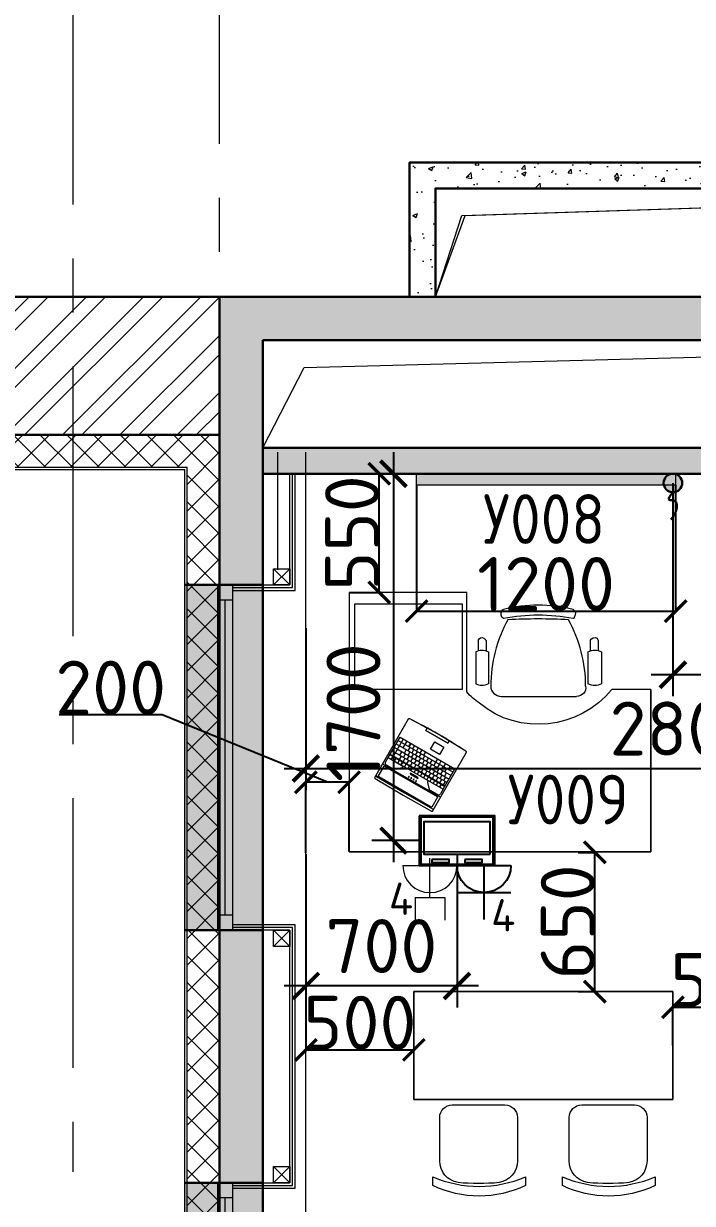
# Model space of a CAD drawing. Header units: millimetres. Extents: x -8417289 to 9420486, y 0 to 166066.
# Drawn here: x 63415 to 66513, y 78485 to 83952 of the extents above; entities that cross this region are included whole.
import ezdxf
from ezdxf.enums import TextEntityAlignment as Align

# ---------------------------------------------------------------- set-up
doc = ezdxf.new("R2010")
doc.units = ezdxf.units.MM
doc.header["$MEASUREMENT"] = 0
doc.header["$PDMODE"] = 3
doc.header["$PDSIZE"] = -4
doc.linetypes.add('CENTER', pattern=[2, 1.25, -0.25, 0.25, -0.25])
doc.layers.get('0').update_dxf_attribs({"color": 250, "lineweight": 9})
doc.layers.get('Defpoints').update_dxf_attribs({"color": 6})
for name, color, linetype, lineweight in [('_0', 250, 'Continuous', 9), ('АР_Навесной фасад', 147, 'Continuous', 5), ('АР_Окна БЛОК', 250, 'Continuous', 13), ('АР_Оси', 195, 'Continuous', 9), ('АР_Перегородки газоблок', 165, 'Continuous', 30), ('АР_Перегородки газоблок_Штрих', 165, 'Continuous', 5), ('АР_Подоконники', 163, 'Continuous', 9), ('АР_Сущ Несущая стена', 216, 'Continuous', 30), ('АР_тонкая линия', 250, 'Continuous', 0), ('АР_Утеплитель', 250, 'Continuous', 9), ('АР_Штриховка кирпич', 250, 'Continuous', 9), ('АР_Штриховка монолит', 250, 'Continuous', 9), ('ТХ_мебель передв', 250, 'Continuous', 13), ('ТХ_розетки СС', 3, 'Continuous', 0)]:
    doc.layers.add(name, color=color, linetype=linetype, lineweight=lineweight)
for name, color, linetype in [('ТХ_мебель передв_поз', 251, 'Continuous'), ('ТХ_обор_комп принт_поз', 30, 'Continuous'), ('ТХ_привязки_ЭО', 96, 'Continuous'), ('ТХ_размеры', 240, 'Continuous'), ('ТХ_розетки ЭО', 86, 'Continuous')]:
    doc.layers.add(name, color=color, linetype=linetype)
doc.styles.add('GOST 2.304', font='CS_Gost2304.shx')
doc.styles.add('gost_A', font='CS_Gost2304.shx', dxfattribs={"width": 0.71})
doc.styles.add('ISOCPEUR', font='isocpeur.TTF')
doc.styles.add('ISOCPEUR_1', font='isocpeur.TTF', dxfattribs={"width": 0.9, "height": 250})
doc.dimstyles.new('R_100', dxfattribs={"dimtxt": 270, "dimasz": 120, "dimexe": 100, "dimexo": 0, "dimgap": 60, "dimtad": 1, "dimdec": 0, "dimrnd": 50, "dimzin": 0, "dimdsep": 46, "dimtxsty": 'ISOCPEUR', "dimblk": 'ARCHTICK', "dimcen": 0, "dimdle": 100, "dimclrd": 256, "dimclre": 256, "dimclrt": 256, "dimadec": 0, "dimazin": 0, "dimtfac": 2, "dimtdec": 0, "dimtofl": 0, "dimtmove": 1, "dimatfit": 3, "dimfxl": 1, "dimtvp": 3, "dimtolj": 1, "dimtzin": 0, "dimarcsym": 0})
doc.dimstyles.new('Копия SPDS', dxfattribs={"dimtxt": 250, "dimasz": 100, "dimexe": 0.5, "dimexo": 0.625, "dimtad": 1, "dimdec": 0, "dimrnd": 10, "dimtxsty": 'ISOCPEUR', "dimblk": 'ARCHTICK', "dimcen": 2.5, "dimdle": 0.5, "dimclrd": 256, "dimclre": 256, "dimclrt": 256, "dimadec": 0, "dimazin": 2, "dimtfac": 0.75, "dimtdec": 0, "dimtmove": 1, "dimatfit": 3, "dimfxl": 1, "dimtolj": 1, "dimarcsym": 1})

# ---------------------------------------------------------------- blocks, each defined once
blk = doc.blocks.new('*U362')
at = {"true_color": 0xffffff}
h = blk.add_hatch(color=7, dxfattribs=at)
h.dxf.hatch_style = 1
h.paths.add_polyline_path([(-1600, 140), (0, 140), (0, -220), (-1600, -220)])
at = {"lineweight": 30}
for p, q in [((-1600, 140), (-1600, -220)), ((0, 140), (0, -220))]:
    blk.add_line(p, q, dxfattribs=at)
for p, q in [((-1600, 140), (0, 140)), ((-1600, 140), (-1600, 140)), ((-1600, 140), (-1600, 140)), ((0, 140), (0, 140)), ((0, 140), (0, 140)), ((-1600, 0), (0, 0)), ((-1530, 0), (-1530, -70)), ((-1530, -35), (-70, -35)), ((-70, 0), (-70, -70)), ((-1600, -70), (0, -70)), ((0, -220), (-1600, -220))]:
    blk.add_line(p, q)
blk = doc.blocks.new('A$Ce02d65bd')
at = {"ltscale": 100}
for points in [[(0, 0), (0, 75), (75, 75), (75, 0), (0, 0)], [(0, 0), (75, 75)], [(0, 75), (75, 0)]]:
    blk.add_lwpolyline(points, dxfattribs=at)
blk = doc.blocks.new('laptop')
at = {"color": 0}
for p, q in [((-150.3, 324.5), (-155, 323.2)), ((-150.3, 324.5), (-155, 323.2)), ((-155, 323.2), (-155, 9.7)), ((-155, 323.2), (-155, 9.7)), ((-150.3, 312.7), (-155, 311.4)), ((0, 325.7), (-150.3, 324.5)), ((0, 325.7), (-150.3, 324.5)), ((0, 313.9), (-150.3, 312.7)), ((-143, 308.8), (-140, 309.5)), ((-143, 253.6), (-143, 308.8)), ((-140, 309.5), (140, 309.5)), ((150.3, 324.5), (0, 325.7)), ((150.3, 324.5), (0, 325.7)), ((150.3, 312.7), (0, 313.9)), ((140, 309.5), (143, 308.8)), ((143, 308.8), (143, 253.6)), ((155, 323.2), (150.3, 324.5)), ((155, 323.2), (150.3, 324.5)), ((155, 311.4), (150.3, 312.7)), ((155, 9.7), (155, 323.2)), ((155, 9.7), (155, 323.2)), ((155, 248), (-155, 248)), ((-147, 210), (-147, 234)), ((-140, 252.9), (-143, 253.6)), ((140, 252.9), (-140, 252.9)), ((-137, 244), (-95.6, 244)), ((-68, 218.5), (-92, 242.5)), ((-18.5, 241.8), (-20.5, 241.8)), ((-20.5, 241.8), (-20.5, 236.8)), ((-20.5, 236.8), (-18.5, 236.8)), ((-20.5, 226), (-20.5, 220.4)), ((20.5, 226), (-20.5, 226)), ((-20.5, 220.4), (20.5, 220.4)), ((-18.5, 236.8), (-18.5, 241.8)), ((-5.5, 241.8), (-7.5, 241.8)), ((-7.5, 241.8), (-7.5, 236.8)), ((-7.5, 236.8), (-5.5, 236.8)), ((-5.5, 236.8), (-5.5, 241.8)), ((7.5, 241.8), (5.5, 241.8)), ((5.5, 241.8), (5.5, 236.8)), ((5.5, 236.8), (7.5, 236.8)), ((7.5, 236.8), (7.5, 241.8)), ((20.5, 241.8), (18.5, 241.8)), ((18.5, 241.8), (18.5, 236.8)), ((18.5, 236.8), (20.5, 236.8)), ((20.5, 236.8), (20.5, 241.8)), ((20.5, 220.4), (20.5, 226)), ((68, 218.5), (92, 242.5)), ((95.6, 244), (137, 244)), ((143, 253.6), (140, 252.9)), ((147, 234), (147, 210)), ((-147, 210), (-147, 100)), ((147, 210), (-147, 210)), ((-147, 210), (-71.6, 210)), ((-130, 194.2), (-147, 194.2)), ((147, 191.7), (-147, 191.7)), ((147, 173.3), (-147, 173.3)), ((-138, 191.7), (-138, 173.3)), ((-130, 210), (-130, 194.2)), ((-129, 173.3), (-129, 155)), ((-127.5, 210), (-127.5, 194.2)), ((76.5, 194.2), (-127.5, 194.2)), ((-118.5, 191.7), (-118.5, 173.3)), ((-110.5, 210), (-110.5, 194.2)), ((-109.5, 173.3), (-109.5, 155)), ((-99, 191.7), (-99, 173.3)), ((-93.5, 210), (-93.5, 194.2)), ((-90, 173.3), (-90, 155)), ((-79.5, 191.7), (-79.5, 173.3)), ((-76.5, 210), (-76.5, 194.2)), ((-70.5, 173.3), (-70.5, 155)), ((-60, 191.7), (-60, 173.3)), ((-59.5, 210), (-59.5, 194.2)), ((-51, 173.3), (-51, 155)), ((-42.5, 210), (-42.5, 194.2)), ((-40.5, 191.7), (-40.5, 173.3)), ((-31.5, 173.3), (-31.5, 155)), ((-25.5, 210), (-25.5, 194.2)), ((-21, 191.7), (-21, 173.3)), ((-12, 173.3), (-12, 155)), ((-8.5, 210), (-8.5, 194.2)), ((-1.5, 191.7), (-1.5, 173.3)), ((7.5, 173.3), (7.5, 155)), ((8.5, 210), (8.5, 194.2)), ((18, 191.7), (18, 173.3)), ((25.5, 210), (25.5, 194.2)), ((27, 173.3), (27, 155)), ((37.5, 191.7), (37.5, 173.3)), ((42.5, 210), (42.5, 194.2)), ((46.5, 173.3), (46.5, 155)), ((57, 191.7), (57, 173.3)), ((59.5, 210), (59.5, 194.2)), ((66, 173.3), (66, 155)), ((68.8, 210), (68.8, 211.3)), ((68.8, 210), (68.8, 211.3)), ((147, 210), (68.8, 210)), ((76.5, 210), (76.5, 194.2)), ((76.5, 191.7), (76.5, 173.3)), ((79, 210), (79, 194.2)), ((147, 194.2), (79, 194.2)), ((85.5, 173.3), (85.5, 155)), ((96, 210), (96, 194.2)), ((96, 191.7), (96, 173.3)), ((105, 173.3), (105, 155)), ((113, 210), (113, 194.2)), ((129, 191.7), (129, 100)), ((130, 210), (130, 194.2)), ((147, 210), (147, 100)), ((147, 155), (-147, 155)), ((147, 136.7), (-147, 136.7)), ((147, 118.3), (-147, 118.3)), ((-122.7, 118.3), (-122.7, 100)), ((-122.5, 155), (-122.5, 136.7)), ((-113.5, 136.7), (-113.5, 118.3)), ((-103, 155), (-103, 136.7)), ((-98.3, 118.3), (-98.3, 100)), ((-94, 136.7), (-94, 118.3)), ((-83.5, 155), (-83.5, 136.7)), ((-74.5, 136.7), (-74.5, 118.3)), ((-74, 118.3), (-74, 100)), ((-64, 155), (-64, 136.7)), ((-55, 136.7), (-55, 118.3)), ((-54.5, 118.3), (-54.5, 100)), ((-44.5, 155), (-44.5, 136.7)), ((-35.5, 136.7), (-35.5, 118.3)), ((-25, 155), (-25, 136.7)), ((-16, 136.7), (-16, 118.3)), ((-5.5, 155), (-5.5, 136.7)), ((3.5, 136.7), (3.5, 118.3)), ((9.5, 118.3), (9.5, 100)), ((14, 155), (14, 136.7)), ((23, 136.7), (23, 118.3)), ((29, 118.3), (29, 100)), ((33.5, 155), (33.5, 136.7)), ((42.5, 136.7), (42.5, 118.3)), ((48.5, 118.3), (48.5, 100)), ((53, 155), (53, 136.7)), ((62, 136.7), (62, 118.3)), ((68, 118.3), (68, 100)), ((72.5, 155), (72.5, 136.7)), ((81.5, 136.7), (81.5, 118.3)), ((87.5, 118.3), (87.5, 100)), ((90, 118.3), (90, 100)), ((92, 155), (92, 136.7)), ((109.5, 136.7), (109.5, 100)), ((147, 100), (-147, 100)), ((-155, 9.7), (-154.5, 7.6)), ((-154.5, 7.6), (-152.4, 5.3)), ((-152.4, 5.3), (-150.3, 4.7)), ((-150.3, 4.7), (0, 0)), ((-59, 14), (-59, 0.7)), ((59, 14), (-59, 14)), ((-59, 0.7), (-59, 14)), ((-59, 14), (59, 14)), ((0, 0), (150.3, 4.7)), ((59, 0.7), (59, 14)), ((59, 14), (59, 0.7)), ((150.3, 4.7), (153.2, 5.9)), ((153.2, 5.9), (154.7, 7.9)), ((154.7, 7.9), (155, 9.7))]:
    blk.add_line(p, q, dxfattribs=at)
blk.add_lwpolyline([(-51.9, 78.7), (-4, 78.7), (-4, 39.2), (-51.9, 39.2)], close=True, dxfattribs=at)
for centre, radius, start, end in [((-137, 234), 10, 90, 180), ((-95.6, 239), 5, 45, 90), ((95.6, 239), 5, 90, 135), ((137, 234), 10, 0, 90), ((-71.6, 215), 5, 270, 45), ((71.6, 215), 5, 135, 236.1175), ((-150, 9.7), 5, 180, 266.4167), ((0, 2405), 2405, 266.4167, 273.5833), ((150, 9.7), 5, 273.5833, 0)]:
    blk.add_arc(centre, radius, start, end, dxfattribs=at)
blk = doc.blocks.new('мваи')
for points in [[(95699, 222916.5), (95153.7, 222916.5), (95153.7, 221714.7), (96551.3, 221714.7), (96551.3, 222466.5), (96371.3, 222466.5)], [(95699, 222455.9), (95699, 222916.5)], [(95751.9, 222694.1), (95751.9, 222646.5)], [(95789, 222694.1), (95789, 222646.5)], [(96270.7, 222694.1), (96270.7, 222646.5)], [(96307.8, 222694.1), (96307.8, 222646.5)], [(95741.3, 222641.2), (95741.3, 222493)], [(95799.6, 222641.2), (95799.6, 222493)], [(96260.1, 222641.2), (96260.1, 222493)], [(96323.7, 222641.2), (96323.7, 222493)], [(96551.3, 222466.5), (96551.3, 221714.7), (95153.7, 221714.7)]]:
    blk.add_lwpolyline(points)
blk.add_lwpolyline([(95180.2, 222863.6), (95677.8, 222863.6), (95677.8, 222466.5), (95180.2, 222466.5)], close=True)
blk.add_lwpolyline([(96249.5, 222482.4, 0.127479), (96170.1, 222789.4, 0.028308), (95889.5, 222789.4, 0.127479), (95810.1, 222482.4, 0.416667), (95857.8, 222434.7), (96207.2, 222434.7)], format="xyb")
for centre, radius, start, end in [((96029.8, 222190.4), 666.6, 75.9812, 104.0188), ((96029.8, 221981.9), 828.7, 78.7648, 101.2352)]:
    blk.add_arc(centre, radius, start, end)
for points in [[(95868.4, 222794.7), (95857.8, 222800), (95852.5, 222821.2), (95863.1, 222831.8)], [(95863.1, 222831.8), (95863.1, 222837.1), (95868.4, 222837.1), (95868.4, 222837.1)], [(96191.3, 222837.1), (96201.9, 222831.8), (96207.2, 222815.9), (96196.6, 222800)], [(96196.6, 222800), (96196.6, 222800), (96196.6, 222794.7), (96191.3, 222794.7)], [(95751.9, 222694.1), (95757.2, 222704.7), (95767.8, 222710), (95778.4, 222704.7)], [(95778.4, 222704.7), (95783.7, 222699.4), (95783.7, 222699.4), (95789, 222694.1)], [(96270.7, 222694.1), (96276, 222704.7), (96291.9, 222710), (96302.5, 222704.7)], [(96302.5, 222704.7), (96302.5, 222699.4), (96307.8, 222699.4), (96307.8, 222694.1)], [(95741.3, 222641.2), (95757.2, 222651.8), (95778.4, 222651.8), (95799.6, 222641.2)], [(96260.1, 222641.2), (96281.3, 222651.8), (96302.5, 222651.8), (96323.7, 222641.2)], [(95757.2, 222403), (95736, 222418.9), (95714.8, 222434.7), (95699, 222455.9)], [(95799.6, 222493), (95778.4, 222482.4), (95757.2, 222482.4), (95741.3, 222493)], [(96371.3, 222466.5), (96217.8, 222281.2), (95942.5, 222249.4), (95757.2, 222403)], [(96249.5, 222482.4), (96254.8, 222455.9), (96233.7, 222434.7), (96207.2, 222434.7)], [(96323.7, 222493), (96302.5, 222482.4), (96281.3, 222482.4), (96260.1, 222493)]]:
    blk.add_open_spline(points, degree=3)
at = {"rotation": 150}
blk.add_blockref('laptop', (95567, 222259.4), dxfattribs=at)
blk = doc.blocks.new('_ArchTick')
at = {"color": 0, "linetype": 'ByBlock', "const_width": 0.15}
blk.add_lwpolyline([(-0.5, -0.5), (0.5, 0.5)], dxfattribs=at)
blk = doc.blocks.new('*D2349')
at = {"layer": 'Defpoints', "color": 0, "lineweight": 13, "transparency": 16777216}
for p in [(64722.5, 79580.7), (65222.5, 79196.5), (65222.5, 79196.5, 0)]:
    blk.add_point(p, dxfattribs=at)
at = {"layer": 'ТХ_размеры', "lineweight": -2, "transparency": 16777216}
for p, q in [((64722.5, 79580.1, 0), (64722.5, 79196, 0)), ((64722, 79196.5, 0), (65223, 79196.5, 0)), ((65222.5, 79197.1, 0), (65222.5, 79197, 0))]:
    blk.add_line(p, q, dxfattribs=at)
at = {"layer": 'ТХ_размеры', "lineweight": -2, "transparency": 16777216, "xscale": 100, "yscale": 100, "zscale": 100, "rotation": 180}
blk.add_blockref('_ArchTick', (64722.5, 79196.5, 0), dxfattribs=at)
at = {"layer": 'ТХ_размеры', "lineweight": -2, "transparency": 16777216, "xscale": 100, "yscale": 100, "zscale": 100}
blk.add_blockref('_ArchTick', (65222.5, 79196.5, 0), dxfattribs=at)
at = {"layer": 'ТХ_размеры', "transparency": 16777216, "insert": (64972.5, 79322.1, 0), "char_height": 250, "attachment_point": 5, "style": 'ISOCPEUR'}
blk.add_mtext('\\A1;500', dxfattribs=at)
blk = doc.blocks.new('*D2581')
at = {"layer": 'Defpoints', "color": 0, "lineweight": 13, "transparency": 16777216}
for p in [(66922.5, 79394.3), (66422.5, 79216.3), (66922.5, 79216.3)]:
    blk.add_point(p, dxfattribs=at)
at = {"layer": 'ТХ_размеры', "lineweight": -2, "transparency": 16777216}
for p, q in [((66422, 79394.3), (66923, 79394.3)), ((66422.5, 79216.9), (66422.5, 79394.8)), ((66922.5, 79216.9), (66922.5, 79394.8))]:
    blk.add_line(p, q, dxfattribs=at)
at = {"layer": 'ТХ_размеры', "lineweight": -2, "transparency": 16777216, "xscale": 100, "yscale": 100, "zscale": 100, "rotation": 180}
blk.add_blockref('_ArchTick', (66422.5, 79394.3), dxfattribs=at)
at = {"layer": 'ТХ_размеры', "lineweight": -2, "transparency": 16777216, "xscale": 100, "yscale": 100, "zscale": 100}
blk.add_blockref('_ArchTick', (66922.5, 79394.3), dxfattribs=at)
at = {"layer": 'ТХ_размеры', "transparency": 16777216, "insert": (66672.5, 79519.9), "char_height": 250, "attachment_point": 5, "style": 'ISOCPEUR'}
blk.add_mtext('\\A1;500', dxfattribs=at)
blk = doc.blocks.new('*D2582')
at = {"layer": 'Defpoints', "color": 0, "lineweight": 13, "transparency": 16777216}
for p in [(64722.5, 80436.3, 0), (64722.5, 80109.5), (64922.5, 80114.5)]:
    blk.add_point(p, dxfattribs=at)
at = {"layer": 'ТХ_размеры', "lineweight": -2, "transparency": 16777216}
for p, q in [((64056.6, 80749.3, 0), (63580.4, 80749.3, 0)), ((64822.5, 80436.3, 0), (64056.6, 80749.3, 0)), ((64923, 80436.3, 0), (64722, 80436.3, 0)), ((64722.5, 80110.2, 0), (64722.5, 80436.8, 0)), ((64922.5, 80115.2, 0), (64922.5, 80436.8, 0))]:
    blk.add_line(p, q, dxfattribs=at)
at = {"layer": 'ТХ_размеры', "lineweight": -2, "transparency": 16777216, "xscale": 100, "yscale": 100, "zscale": 100, "rotation": 180}
blk.add_blockref('_ArchTick', (64722.5, 80436.3, 0), dxfattribs=at)
at = {"layer": 'ТХ_размеры', "lineweight": -2, "transparency": 16777216, "xscale": 100, "yscale": 100, "zscale": 100}
blk.add_blockref('_ArchTick', (64922.5, 80436.3, 0), dxfattribs=at)
at = {"layer": 'ТХ_размеры', "transparency": 16777216, "insert": (63818.5, 80874.9, 0), "char_height": 250, "attachment_point": 5, "style": 'ISOCPEUR'}
blk.add_mtext('\\A1;200', dxfattribs=at)
blk = doc.blocks.new('*D2583')
at = {"layer": 'Defpoints', "color": 0, "lineweight": 13, "transparency": 16777216}
for p in [(64622.5, 81866.1), (65062.4, 81866.1, 0), (64922.5, 81316.3)]:
    blk.add_point(p, dxfattribs=at)
at = {"layer": 'ТХ_размеры', "lineweight": -2, "transparency": 16777216}
for p, q in [((64623.1, 81866.1, 0), (65062.9, 81866.1, 0)), ((65062.4, 81315.8, 0), (65062.4, 81866.6, 0)), ((64923.1, 81316.3, 0), (65062.9, 81316.3, 0))]:
    blk.add_line(p, q, dxfattribs=at)
at = {"layer": 'ТХ_размеры', "lineweight": -2, "transparency": 16777216, "xscale": 100, "yscale": 100, "zscale": 100}
for p, rotation in [((65062.4, 81866.1, 0), 90), ((65062.4, 81316.3, 0), 270)]:
    blk.add_blockref('_ArchTick', p, dxfattribs=dict(at, rotation=rotation))
at = {"layer": 'ТХ_размеры', "transparency": 16777216, "insert": (64936.7, 81591.2, 0), "char_height": 250, "attachment_point": 5, "rotation": 90, "style": 'ISOCPEUR'}
blk.add_mtext('\\A1;550', dxfattribs=at)
blk = doc.blocks.new('*D2584')
at = {"layer": 'Defpoints', "color": 0, "lineweight": 13, "transparency": 16777216}
for p in [(65982.3, 80111.5), (66061, 80111.5), (65982.3, 79466.3)]:
    blk.add_point(p, dxfattribs=at)
at = {"layer": 'ТХ_размеры', "lineweight": -2, "transparency": 16777216}
for p, q in [((65982.9, 80111.5), (66061.5, 80111.5)), ((66061, 79465.8), (66061, 80112)), ((65982.9, 79466.3), (66061.5, 79466.3))]:
    blk.add_line(p, q, dxfattribs=at)
at = {"layer": 'ТХ_размеры', "lineweight": -2, "transparency": 16777216, "xscale": 100, "yscale": 100, "zscale": 100}
for p, rotation in [((66061, 80111.5), 90), ((66061, 79466.3), 270)]:
    blk.add_blockref('_ArchTick', p, dxfattribs=dict(at, rotation=rotation))
at = {"layer": 'ТХ_размеры', "transparency": 16777216, "insert": (65935.4, 79788.9), "char_height": 250, "attachment_point": 5, "rotation": 90, "style": 'ISOCPEUR'}
blk.add_mtext('\\A1;650', dxfattribs=at)
blk = doc.blocks.new('*D2585')
at = {"layer": 'Defpoints', "color": 0, "lineweight": 13, "ltscale": 0.1, "transparency": 16777216}
for p in [(65235.1, 81813.1, 0), (66435.1, 81813.1, 0), (66435.1, 81229.5)]:
    blk.add_point(p, dxfattribs=at)
at = {"layer": 'ТХ_размеры', "lineweight": -2, "ltscale": 0.1, "transparency": 16777216}
for p, q in [((65235.1, 81812.5), (65235.1, 81229)), ((66435.1, 81812.5), (66435.1, 81229)), ((65234.6, 81229.5), (66435.6, 81229.5))]:
    blk.add_line(p, q, dxfattribs=at)
at = {"layer": 'ТХ_размеры', "lineweight": -2, "ltscale": 0.1, "transparency": 16777216, "xscale": 100, "yscale": 100, "zscale": 100, "rotation": 180}
blk.add_blockref('_ArchTick', (65235.1, 81229.5), dxfattribs=at)
at = {"layer": 'ТХ_размеры', "lineweight": -2, "ltscale": 0.1, "transparency": 16777216, "xscale": 100, "yscale": 100, "zscale": 100}
blk.add_blockref('_ArchTick', (66435.1, 81229.5), dxfattribs=at)
at = {"layer": 'ТХ_размеры', "ltscale": 0.1, "transparency": 16777216, "insert": (65835.1, 81355.1), "char_height": 250, "attachment_point": 5, "style": 'ISOCPEUR'}
blk.add_mtext('\\A1;1200', dxfattribs=at)
blk = doc.blocks.new('У018')
at = {"layer": 'ТХ_мебель передв', "ltscale": 100, "const_width": 2}
blk.add_lwpolyline([(94750.1, 82280.2), (95250.1, 82280.2), (95250.1, 81080.2), (94750.1, 81080.2)], close=True, dxfattribs=at)
blk = doc.blocks.new('Стул парты')
for points in [[(-95.3, -360, -0.36493), (-180, -259.4), (-180, -58.2, -0.414078), (-121.8, 0), (121.8, 0, -0.414078), (180, -58.2), (180, -259.4, -0.36493), (95.3, -360, -0.041656)], [(-211.8, -333.5, 0.203875), (217.1, -333.5), (217.1, -373.5, -0.227009), (-211.8, -373.5)]]:
    blk.add_lwpolyline(points, format="xyb", close=True)
blk = doc.blocks.new('*D3088')
at = {"layer": 'Defpoints', "color": 0, "lineweight": 13, "ltscale": 100, "transparency": 16777216}
for p in [(67522.5, 81866.1), (64722.5, 81150), (67522.5, 80500.4)]:
    blk.add_point(p, dxfattribs=at)
at = {"layer": 'ТХ_привязки_ЭО', "lineweight": -2, "ltscale": 100, "transparency": 16777216}
for p, q in [((67522.5, 81866.1), (67522.5, 80400.4)), ((64722.5, 81150), (64722.5, 80400.4)), ((64622.5, 80500.4), (67622.5, 80500.4))]:
    blk.add_line(p, q, dxfattribs=at)
at = {"layer": 'ТХ_привязки_ЭО', "lineweight": -2, "ltscale": 100, "transparency": 16777216, "xscale": 120, "yscale": 120, "zscale": 120, "rotation": 180}
blk.add_blockref('_ArchTick', (64722.5, 80500.4), dxfattribs=at)
at = {"layer": 'ТХ_привязки_ЭО', "lineweight": -2, "ltscale": 100, "transparency": 16777216, "xscale": 120, "yscale": 120, "zscale": 120}
blk.add_blockref('_ArchTick', (67522.5, 80500.4), dxfattribs=at)
at = {"layer": 'ТХ_привязки_ЭО', "ltscale": 100, "transparency": 16777216, "insert": (66480.1, 80685.4), "char_height": 250, "attachment_point": 5, "style": 'ISOCPEUR'}
blk.add_mtext('\\A1;2800', dxfattribs=at)
blk = doc.blocks.new('*D3090')
at = {"layer": 'Defpoints', "color": 0, "lineweight": 13, "ltscale": 100, "transparency": 16777216}
for p in [(66422.5, 81823), (67522.5, 81090.2), (66422.5, 80934.9)]:
    blk.add_point(p, dxfattribs=at)
at = {"layer": 'ТХ_привязки_ЭО', "lineweight": -2, "ltscale": 100, "transparency": 16777216}
for p, q in [((66422.5, 81823), (66422.5, 80834.9)), ((67522.5, 81090.2), (67522.5, 80834.9)), ((67622.5, 80934.9), (66322.5, 80934.9))]:
    blk.add_line(p, q, dxfattribs=at)
at = {"layer": 'ТХ_привязки_ЭО', "lineweight": -2, "ltscale": 100, "transparency": 16777216, "xscale": 120, "yscale": 120, "zscale": 120, "rotation": 180}
blk.add_blockref('_ArchTick', (66422.5, 80934.9), dxfattribs=at)
at = {"layer": 'ТХ_привязки_ЭО', "lineweight": -2, "ltscale": 100, "transparency": 16777216, "xscale": 120, "yscale": 120, "zscale": 120}
blk.add_blockref('_ArchTick', (67522.5, 80934.9), dxfattribs=at)
at = {"layer": 'ТХ_привязки_ЭО', "ltscale": 100, "transparency": 16777216, "insert": (66972.5, 81119.9), "char_height": 250, "attachment_point": 5, "style": 'ISOCPEUR'}
blk.add_mtext('\\A1;1100', dxfattribs=at)
blk = doc.blocks.new('*U3110')
at = {"color": 0, "linetype": 'ByBlock', "lineweight": -2}
for p, q in [((0, 2.5), (0, -2.5)), ((2.5, 2.5), (2.5, -2.5)), ((0, 0), (2.5, 0)), ((2.5, 0), (5, 0))]:
    blk.add_line(p, q, dxfattribs=at)
blk.add_arc((0, 0), 2.5, 270, 90, dxfattribs=at)
at = {"style": 'GOST 2.304', "width": 0.8, "flags": 1}
blk.add_attdef('MARKA', (-9.86, 4.54), '', height=2.5, dxfattribs=at)
at = {"ltscale": 50, "style": 'gost_A', "width": 0.71}
blk.add_attdef('№GRUP', text='', height=2.5, dxfattribs=at).set_placement((5.14, 6.05), align=Align.MIDDLE_CENTER)
blk = doc.blocks.new('RG45 блок на 2 шт')
at = {"color": 0, "linetype": 'ByBlock', "lineweight": -2, "ltscale": 100}
for p, q in [((-22.3, 120.5), (-22.3, -120.5)), ((-163.9, 66.1), (-265.9, 66.1)), ((-163.9, 66.1), (-163.9, -66.1)), ((-163.9, 0), (10.4, 0)), ((-163.9, -66.1), (-265.9, -66.1))]:
    blk.add_line(p, q, dxfattribs=at)
blk.add_arc((-22.3, 0), 120.5, 90, 270, dxfattribs=at)
blk = doc.blocks.new('Лючок ДКС 8 роз')
at = {"ltscale": 40}
for points in [[(-115.5, 175), (115.5, 175), (115.5, -175), (-115.5, -175)], [(-109, 167.5), (109, 167.5), (109, -167.5), (-109, -167.5)], [(62.5, -153.4), (-86.3, -153.4), (-86.3, 153.4), (62.5, 153.4)], [(87.9, 116.5), (100.7, 116.5), (100.7, 36.9), (87.9, 36.9)], [(87.9, -36.9), (100.7, -36.9), (100.7, -116.5), (87.9, -116.5)]]:
    blk.add_lwpolyline(points, close=True, dxfattribs=at)
blk = doc.blocks.new('*D3093')
at = {"layer": 'Defpoints', "color": 0, "lineweight": 13, "ltscale": 100, "transparency": 16777216}
for p in [(64722.5, 80103.6), (65422.5, 80103.6), (64722.5, 79492.5)]:
    blk.add_point(p, dxfattribs=at)
at = {"layer": 'ТХ_привязки_ЭО', "lineweight": -2, "ltscale": 100, "transparency": 16777216}
for p, q in [((64722.5, 80103.6), (64722.5, 79392.5)), ((65422.5, 80103.6), (65422.5, 79392.5)), ((65522.5, 79492.5), (64622.5, 79492.5))]:
    blk.add_line(p, q, dxfattribs=at)
at = {"layer": 'ТХ_привязки_ЭО', "lineweight": -2, "ltscale": 100, "transparency": 16777216, "xscale": 120, "yscale": 120, "zscale": 120, "rotation": 180}
blk.add_blockref('_ArchTick', (64722.5, 79492.5), dxfattribs=at)
at = {"layer": 'ТХ_привязки_ЭО', "lineweight": -2, "ltscale": 100, "transparency": 16777216, "xscale": 120, "yscale": 120, "zscale": 120}
blk.add_blockref('_ArchTick', (65422.5, 79492.5), dxfattribs=at)
at = {"layer": 'ТХ_привязки_ЭО', "ltscale": 100, "transparency": 16777216, "insert": (65072.5, 79677.5), "char_height": 250, "attachment_point": 5, "style": 'ISOCPEUR'}
blk.add_mtext('\\A1;700', dxfattribs=at)
blk = doc.blocks.new('*D3092')
at = {"layer": 'Defpoints', "color": 0, "lineweight": 13, "ltscale": 100, "transparency": 16777216}
for p in [(64797.7, 81866.1), (65127.8, 80166.1), (65247.5, 80166.1)]:
    blk.add_point(p, dxfattribs=at)
at = {"layer": 'ТХ_привязки_ЭО', "lineweight": -2, "ltscale": 100, "transparency": 16777216}
for p, q in [((65127.8, 81966.1), (65127.8, 80066.1)), ((64797.7, 81866.1), (65227.8, 81866.1)), ((65247.5, 80166.1), (65027.8, 80166.1))]:
    blk.add_line(p, q, dxfattribs=at)
at = {"layer": 'ТХ_привязки_ЭО', "lineweight": -2, "ltscale": 100, "transparency": 16777216, "xscale": 120, "yscale": 120, "zscale": 120}
for p, rotation in [((65127.8, 81866.1), 90), ((65127.8, 80166.1), 270)]:
    blk.add_blockref('_ArchTick', p, dxfattribs=dict(at, rotation=rotation))
at = {"layer": 'ТХ_привязки_ЭО', "ltscale": 100, "transparency": 16777216, "insert": (64942.8, 80759.1), "char_height": 250, "attachment_point": 5, "rotation": 90, "style": 'ISOCPEUR'}
blk.add_mtext('\\A1;1700', dxfattribs=at)
blk = doc.blocks.new('A$Cac6d02b9')
at = {"lineweight": 30}
h = blk.add_hatch(color=256, dxfattribs=at)
edge = h.paths.add_edge_path()
edge.add_arc((43.1, 43.1), 43.1, 0, 360)
blk.add_circle((43.1, 43.1), 43.1, dxfattribs=at)
blk.add_spline([(33.3, 212.6), (58.3, 170.6), (49.2, 125.1), (25.4, 120.5), (43.1, 86.2)], degree=3, dxfattribs=at)

msp = doc.modelspace()

# ---------------------------------------------------------------- hatches: boundary and pattern name
at = {"layer": 'АР_Перегородки газоблок_Штрих', "ltscale": 100}
h = msp.add_hatch(dxfattribs=at)
h.set_pattern_fill('AR-CONC', color=256, scale=30)
h.set_pattern_definition([(50, (0, 0), (215.17805, -18.82564), [22.5, -247.5]), (355, (0, 0), (-41.6254, 225.65764), [18, -198]), (100.45144, (17.93, -1.57), (173.55265, 206.832), [19.12206, -210.34263]), (46.1842, (0, 60), (320.1724, -49.6558), [33.75, -371.25]), (96.63564, (26.68, 55.86), (280.3986, 292.2356), [28.6831, -315.5141]), (351.18416, (0, 60), (280.3986, 292.2356), [27, -297]), (21, (30, 45), (179.07212, -120.78567), [22.5, -247.5]), (326, (30, 45), (72.9946, 217.545), [18, -198]), (71.45144, (44.92, 34.93), (252.0667, 96.75935), [19.12206, -210.34263]), (37.5, (0, 0), (3.647957, 99.868156), [0, -195.6, 0, -201, 0, -198.75]), (7.5, (0, 0), (78.92086, 118.32351), [0, -114.6, 0, -191.1, 0, -75.75]), (327.5, (-66.9, 0), (160.14673, -6.76646), [0, -75, 0, -234, 0, -310.5]), (317.5, (-96.9, 0), (174.95585, 30.0315), [0, -97.5, 0, -155.4, 0, -220.5])])
h.paths.add_polyline_path([(65322.5, 83187.6), (66307.5, 83187.5), (69322.3, 83188.1), (69322.3, 83308.1), (66427.5, 83307.6), (65202.5, 83307), (65202.5, 82685.7), (65322.4, 82686.2)])
h = msp.add_hatch(dxfattribs=at)
h.set_pattern_fill('AR-CONC', color=256, scale=30)
h.set_pattern_definition([(50, (0, -100), (215.17805, -18.82564), [22.5, -247.5]), (355, (0, -100), (-41.6254, 225.65764), [18, -198]), (100.45144, (17.93, -101.57), (173.55265, 206.832), [19.12206, -210.34263]), (46.1842, (0, -40), (320.1724, -49.6558), [33.75, -371.25]), (96.63564, (26.68, -44.14), (280.3986, 292.2356), [28.6831, -315.5141]), (351.18416, (0, -40), (280.3986, 292.2356), [27, -297]), (21, (30, -55), (179.07212, -120.78567), [22.5, -247.5]), (326, (30, -55), (72.9946, 217.545), [18, -198]), (71.45144, (44.92, -65.07), (252.0667, 96.75935), [19.12206, -210.34263]), (37.5, (0, -100), (3.647957, 99.868156), [0, -195.6, 0, -201, 0, -198.75]), (7.5, (0, -100), (78.92086, 118.32351), [0, -114.6, 0, -191.1, 0, -75.75]), (327.5, (-66.9, -100), (160.14673, -6.76646), [0, -75, 0, -234, 0, -310.5]), (317.5, (-96.9, -100), (174.95585, 30.0315), [0, -97.5, 0, -155.4, 0, -220.5])])
h.paths.add_polyline_path([(70897.8, 81986.1), (64522.4, 81986.1), (64522.4, 81866.1), (70897.4, 81866.9), (70897.1, 81866.1)])
at = {"layer": 'АР_Утеплитель', "ltscale": 100}
h = msp.add_hatch(dxfattribs=at)
h.set_pattern_fill('ANSI37', color=256, scale=700)
h.set_pattern_definition([(45, (-887024.17, 104359.21), (-61.871843, 61.871843), []), (135, (-887024.17, 104359.21), (-61.871843, -61.871843), [])])
h.paths.add_polyline_path([(57972.4, 64815.7), (64322.5, 64815.7), (64322.5, 82045.7), (57322.3, 82045.7), (57322.3, 83765.7), (57172.3, 83765.7), (57172.3, 81895.7), (64172.5, 81895.7), (64172.5, 64965.7), (57822.4, 64965.7), (57822.5, 54955.7), (71222.5, 54955.7), (71222.5, 61305.7), (79342.5, 61305.7), (79342.5, 66495.7), (87609.8, 66495.7), (87609.8, 66245.7), (87759.8, 66245.7), (87759.8, 66645.7), (79192.5, 66645.7), (79192.5, 61455.7), (71072.5, 61455.7), (71072.5, 55105.7), (57972.5, 55105.7)])
at = {"layer": 'АР_Штриховка кирпич', "ltscale": 100}
h = msp.add_hatch(dxfattribs=at)
h.set_pattern_fill('ANSI32', color=256, scale=500)
h.set_pattern_definition([(45, (-893604.2, 164822.8), (-132.58252, 132.58252), []), (45, (-893515.82, 164822.8), (-132.58252, 132.58252), [])])
h.paths.add_polyline_path([(57962.2, 83700.7), (57322.3, 83700.7), (57322.3, 82045.7), (64322.5, 82045.7), (64322.5, 82685.7), (57962.3, 82685.7)])
at = {"layer": 'АР_Штриховка монолит', "ltscale": 100}
h = msp.add_hatch(dxfattribs=at)
h.set_pattern_fill('ANSI35', color=256, scale=500)
h.paths.add_polyline_path([(64522.5, 82485.7), (70897.5, 82485.7), (70897.5, 74860.7), (71097.5, 74860.7), (71097.5, 82485.7), (74937.5, 82485.7), (74937.5, 82685.7), (64322.5, 82685.7), (64322.5, 82485.7), (64522.5, 82485.7)])
h = msp.add_hatch(dxfattribs=at)
h.set_pattern_fill('ANSI35', color=256, scale=500)
h.paths.add_polyline_path([(64522.4, 82485.7), (64322.4, 82485.7), (64322.4, 64815.7), (57972.5, 64815.7), (57972.5, 64615.7), (58172.5, 64615.7), (64322.5, 64615.7), (64322.5, 63461.7), (64622.5, 63461.7), (64622.5, 64815.7), (64522.5, 64815.7)])
at = {"layer": 'ТХ_мебель передв', "transparency": 33554508}
h = msp.add_hatch(color=256, dxfattribs=at)
h.dxf.hatch_style = 1
h.paths.add_polyline_path([(65235.1, 81866.1), (65235.1, 81813.1), (66435.1, 81813.1), (66435.1, 81866.1)])

# ---------------------------------------------------------------- linework, layer by layer
for points in [[(64382.5, 81325.7), (64673.2, 81325.7), (64673.2, 81866.1)], [(64382.5, 81338.2), (64660.7, 81338.2), (64660.7, 81866.1)], [(64382.5, 81350.7), (64648.2, 81350.7), (64648.2, 81866.1)], [(64382.5, 78555.7), (64673.2, 78555.7), (64673.2, 79775.7), (64382.5, 79775.7)], [(64382.5, 78568.2), (64660.7, 78568.2), (64660.7, 79763.2), (64382.5, 79763.2)], [(64336.8, 78580.7), (64648.2, 78580.7), (64648.2, 79750.7), (64270.3, 79750.7)]]:
    msp.add_lwpolyline(points)
at = {"layer": 'АР_Навесной фасад', "ltscale": 100}
for p, q in [((57172.3, 81895.7), (64172.5, 81895.7)), ((64172.5, 64965.7), (64172.5, 81895.7)), ((57162.3, 81885.7), (64162.5, 81885.7)), ((64162.5, 64975.7), (64162.5, 81885.7))]:
    msp.add_line(p, q, dxfattribs=at)
at = {"layer": 'АР_Оси', "linetype": 'CENTER', "ltscale": 1000}
for p, q in [((63642.4, 134363.2), (63642.4, 78630.8)), ((64322.5, 53394.4), (64322.5, 87278.3)), ((45508.7, 82685.7), (129105.9, 82685.7))]:
    msp.add_line(p, q, dxfattribs=at)
at = {"layer": 'АР_Перегородки газоблок', "ltscale": 100}
for points in [[(65202.5, 82685.7), (65202.5, 83308.1), (69322.3, 83308.1)], [(65322.5, 82685.7), (65322.5, 83188.1), (69322.3, 83188.1)], [(70897.4, 81986.1), (64522.4, 81986.1)], [(70897.4, 81866.1), (64522.4, 81866.1)]]:
    msp.add_lwpolyline(points, dxfattribs=at)
at = {"layer": 'АР_Подоконники', "ltscale": 100}
msp.add_line((64722.5, 73260.7), (64722.5, 81966.1), dxfattribs=at)
at = {"layer": 'АР_Сущ Несущая стена', "ltscale": 100}
for p, q in [((57962.3, 82685.7), (74937.5, 82685.7)), ((64322.5, 64815.7), (64322.5, 82685.7)), ((64522.5, 64815.7), (64522.5, 82485.7)), ((64522.5, 82485.7), (70897.5, 82485.7)), ((57322.3, 82045.7), (64322.5, 82045.7))]:
    msp.add_line(p, q, dxfattribs=at)
at = {"layer": 'АР_тонкая линия', "color": 18, "ltscale": 100, "true_color": 0x000000}
for points in [[(65322.5, 82685.7), (65445.2, 83063.3), (69322.3, 83188.1)], [(65322.5, 82685.7), (65460.2, 83063.3), (69322.3, 83188.1)], [(64522.5, 81986.1), (64715.2, 82358.6), (69517.9, 82485.7)]]:
    msp.add_lwpolyline(points, dxfattribs=at)
at = {"layer": 'ТХ_мебель передв', "ltscale": 100}
msp.add_line((64592.5, 81420.6), (64592.5, 81966), dxfattribs=at)
at = {"layer": 'ТХ_мебель передв'}
for p, q in [((65822.5, 79466.3), (65222.5, 79466.3)), ((65222.5, 79466.3), (65222.5, 78966.3)), ((65222.5, 78966.3), (65222.5, 79466.3)), ((65222.5, 79466.3), (65822.5, 79466.3)), ((65822.5, 79466.3), (65222.5, 79466.3)), ((65222.5, 79466.3), (65222.5, 78966.3)), ((65222.5, 78966.3), (65222.5, 79466.3)), ((65222.5, 79466.3), (65822.5, 79466.3)), ((66422.5, 79466.3), (65822.5, 79466.3)), ((66422.5, 79466.3), (65822.5, 79466.3)), ((65822.5, 79466.3), (66422.5, 79466.3)), ((66422.5, 79466.3), (65822.5, 79466.3)), ((66422.5, 79466.3), (65822.5, 79466.3)), ((65822.5, 79466.3), (66422.5, 79466.3)), ((66422.5, 78966.3), (66422.5, 79466.3)), ((66422.5, 78966.3), (66422.5, 79466.3)), ((66422.5, 79466.3), (66422.5, 78966.3)), ((66422.5, 78966.3), (66422.5, 79466.3)), ((66422.5, 78966.3), (66422.5, 79466.3)), ((66422.5, 79466.3), (66422.5, 78966.3)), ((65222.5, 78966.3), (65822.5, 78966.3)), ((65822.5, 78966.3), (65222.5, 78966.3)), ((65822.5, 78966.3), (66422.5, 78966.3)), ((65822.5, 78966.3), (66422.5, 78966.3)), ((66422.5, 78966.3), (65822.5, 78966.3))]:
    msp.add_line(p, q, dxfattribs=at)
at = {"layer": 'ТХ_мебель передв', "ltscale": 100}
msp.add_lwpolyline([(69322.3, 82685.6), (57962.3, 82685.6)], dxfattribs=at)
at = {"layer": 'ТХ_мебель передв'}
msp.add_lwpolyline([(66435.1, 81866.1), (66435.1, 81813.1), (65235.1, 81813.1), (65235.1, 81866.1)], close=True, dxfattribs=at)

# ---------------------------------------------------------------- block references
at = {"layer": '_0', "color": 1, "lineweight": -3, "ltscale": 500, "rotation": 90}
for p in [(64648.2, 81350.7), (64648.2, 79675.7), (64648.2, 78580.7)]:
    msp.add_blockref('A$Ce02d65bd', p, dxfattribs=at)
at = {"layer": 'АР_Окна БЛОК', "rotation": 270}
for p in [(64382.5, 79750.7), (64382.5, 76980.7)]:
    msp.add_blockref('*U362', p, dxfattribs=at)
at = {"layer": 'ТХ_мебель передв'}
for name, p in [('мваи', (-30231.2, -141600.2)), ('Стул парты', (65522.5, 78941.3)), ('Стул парты', (66122.5, 78941.3))]:
    msp.add_blockref(name, p, dxfattribs=at)
at = {"layer": 'ТХ_мебель передв', "rotation": 90.0000000000084}
msp.add_blockref('У018', (147502.7, -15783.8), dxfattribs=at)
at = {"layer": 'ТХ_розетки СС', "ltscale": 50, "xscale": 1.041666665, "yscale": 1.041666665, "zscale": 1.041666665, "rotation": 89.99999999999999}
msp.add_blockref('RG45 блок на 2 шт', (65296.9, 80073.8), dxfattribs=at)
at = {"layer": 'ТХ_розетки ЭО', "color": 1, "lineweight": 60, "ltscale": 100, "xscale": -1, "rotation": 180}
msp.add_blockref('A$Cac6d02b9', (66379.4, 81866.1), dxfattribs=at)
at = {"layer": 'ТХ_розетки ЭО', "ltscale": 50, "xscale": -1, "rotation": 90}
msp.add_blockref('Лючок ДКС 8 роз', (65422.5, 80166.1), dxfattribs=at)
at = {"layer": 'ТХ_розетки ЭО', "ltscale": 50, "xscale": -50, "yscale": 50, "zscale": 50, "rotation": 90}
msp.add_blockref('*U3110', (65547.5, 80050.6), dxfattribs=at)

# ---------------------------------------------------------------- texts
at = {"layer": 'ТХ_мебель передв_поз', "style": 'ISOCPEUR_1', "width": 0.9}
msp.add_text('У008', height=230, dxfattribs=at).set_placement((65542.3, 81541))
at = {"layer": 'ТХ_обор_комп принт_поз', "lineweight": 35, "style": 'ISOCPEUR_1', "width": 0.9}
msp.add_text('У009', height=230, dxfattribs=at).set_placement((65656.3, 80241.4))
at = {"layer": 'ТХ_розетки СС', "style": 'ISOCPEUR'}
msp.add_text('4', height=150, dxfattribs=at).set_placement((65106.8, 79821.4, 0))
at = {"layer": 'ТХ_розетки ЭО', "style": 'ISOCPEUR'}
msp.add_text('4', height=150, dxfattribs=at).set_placement((65580.4, 79745, 0))

# ---------------------------------------------------------------- dimensions: what is measured, and where the dimension line sits
at = {"layer": 'ТХ_привязки_ЭО', "ltscale": 100}
for base, p1, p2, angle, picture, middle in [((65127.8, 80166.1), (64797.7, 81866.1), (65247.5, 80166.1), 270, '*D3092', (65127.8, 80759.1)), ((67522.5, 80500.4), (64722.5, 81150), (67522.5, 81866.1), 180, '*D3088', (66480.1, 80500.4))]:
    dim = msp.add_linear_dim(base=base, p1=p1, p2=p2, angle=angle, dimstyle='R_100', override={"dimtxt": 250, "dimpost": '\\X'}, dxfattribs=at)
    dim.commit()
    dim.dimension.update_dxf_attribs({"geometry": picture, "text_midpoint": middle, "dimtype": 160})
for base, p1, p2, picture, middle in [((66422.5, 80934.9), (67522.5, 81090.2), (66422.5, 81823), '*D3090', (66972.5, 81119.9)), ((64722.5, 79492.5), (65422.5, 80103.6), (64722.5, 80103.6), '*D3093', (65072.5, 79677.5))]:
    dim = msp.add_linear_dim(base=base, p1=p1, p2=p2, dimstyle='R_100', override={"dimtxt": 250, "dimpost": '\\X'}, dxfattribs=at)
    dim.commit()
    dim.dimension.update_dxf_attribs({"geometry": picture, "text_midpoint": middle})
at = {"layer": 'ТХ_размеры'}
for base, p1, p2, angle, picture, middle in [((65062.4, 81866.1, 0), (64922.5, 81316.3), (64622.5, 81866.1), 270, '*D2583', (65062.4, 81591.2, 0)), ((64722.5, 80436.3, 0), (64922.5, 80114.5), (64722.5, 80109.5), 180, '*D2582', (64056, 80749.3, 0)), ((65222.5, 79196.5, 0), (64722.5, 79580.7), (65222.5, 79196.5), 180, '*D2349', (64972.5, 79196.5, 0))]:
    dim = msp.add_linear_dim(base=base, p1=p1, p2=p2, angle=angle, dimstyle='Копия SPDS', dxfattribs=at)
    dim.commit()
    dim.dimension.update_dxf_attribs({"geometry": picture, "text_midpoint": middle, "dimtype": 160})
at = {"layer": 'ТХ_размеры', "ltscale": 0.1}
dim = msp.add_linear_dim(base=(66435.1, 81229.5, 0), p1=(65235.1, 81813.1), p2=(66435.1, 81813.1), dimstyle='Копия SPDS', dxfattribs=at)
dim.commit()
dim.dimension.update_dxf_attribs({"geometry": '*D2585', "text_midpoint": (65835.1, 81355.1, 0)})
at = {"layer": 'ТХ_размеры'}
dim = msp.add_linear_dim(base=(66061, 80111.5), p1=(65982.3, 79466.3), p2=(65982.3, 80111.5), angle=90, dimstyle='Копия SPDS', dxfattribs=at)
dim.commit()
dim.dimension.update_dxf_attribs({"geometry": '*D2584', "text_midpoint": (65935.4, 79788.9)})
dim = msp.add_linear_dim(base=(66922.5, 79394.3), p1=(66422.5, 79216.3), p2=(66922.5, 79216.3), angle=180, dimstyle='Копия SPDS', override={"dimclrt": 256}, dxfattribs=at)
dim.commit()
dim.dimension.update_dxf_attribs({"geometry": '*D2581', "text_midpoint": (66672.5, 79394.3), "dimtype": 160})

doc.saveas('drawing.dxf')
